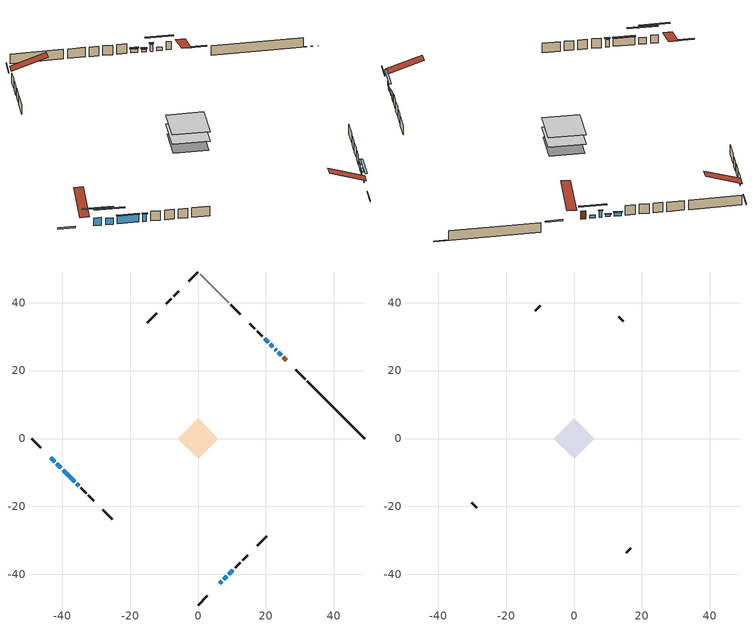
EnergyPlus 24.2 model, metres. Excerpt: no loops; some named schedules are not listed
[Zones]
conditioned space
 floor outside (Floor1 construction): -0.91,0 0,0.91 0.91,0 0,-0.91 z1.65
 floor adiabatic (AdiabaticFloorConstruction): -5.93,0 0,5.93 5.93,0 0,-5.93 z1.65
 floor foundation (Slab1 construction): -5.62,0 0,5.62 5.62,0 0,-5.62 z-0.81
 wall outside (RimJoist1 construction): 0,-49.04 2.77,-46.26 / -49.04,0 -46.26,-2.77 / 0,49.04 -2.77,46.26 / 31.57,17.47 28.8,20.24 z1.65:1.95
 wall outside (AdiabaticWallConstruction 1): 25.96,23.08 25.16,23.87 z1.65:3.68
 wall outside (AdiabaticWallConstruction): 5.61,-43.43 5.74,-43.3 z1.65:2.87; -43.43,-5.61 -42.2,-6.83 z1.65:3.68; 24.51,24.53 23.7,25.34 z1.65:2.46; 6.39,-42.64 6.99,-42.05 z1.65:2.31; -41.55,-7.49 -40.36,-8.67 / 9.09,-39.94 10.3,-38.74 z1.65:3.3; -39.71,-9.33 -36.36,-12.67 z1.65:3.63; 23.04,25.99 22.68,26.36 z1.65:3.38; 22.03,27.01 21.34,27.7 z1.65:2.28; 20.69,28.35 19.61,29.43 z1.65:2.56; 7.64,-41.39 8.44,-40.6 z1.65:2.62; -35.71,-13.33 -35.13,-13.9 z1.65:3.61
 wall outside (Wall1 construction): 10.95,-38.08 12.5,-36.54 / -34.48,-14.56 -32.93,-16.11 / -5.61,43.43 -7.15,41.88 / 18.95,30.09 17.4,31.63 z1.65:4.09
 wall outside (Wall2 construction): 13.15,-35.88 14.67,-34.37 / -32.27,-16.76 -30.76,-18.28 / -7.81,41.23 -9.33,39.71 / 16.75,32.29 15.23,33.8 z1.65:4.09
 wall outside (Wall4 construction): 17.44,-31.59 20.23,-28.81 / -27.98,-21.05 -25.2,-23.84 / -12.1,36.94 -14.88,34.15 / 12.46,36.58 9.67,39.36 z1.65:4.09
 wall foundation (FoundationWall1 construction): 32.23,16.81,-0.81 32.23,16.81,1.65 46.71,2.33,1.65 46.71,2.33,-0.71 49.04,0,-0.71 49.04,0,-0.81
 wall adiabatic (Wall5 construction): 9.02,40.02 0.66,48.38 z1.65:4.09
 window (WindowConstruction 7): 5.61,-43.43 5.74,-43.3 z1.65:2.87
 window (WindowConstruction 8): -43.43,-5.61 -42.21,-6.83 z1.65:3.68
 window (WindowConstruction 9): 24.51,24.53 23.7,25.34 z1.65:2.46
 window (WindowConstruction 10): 6.4,-42.64 6.99,-42.05 z1.65:2.31
 window (WindowConstruction 11): -41.55,-7.49 -40.36,-8.67 z1.65:3.3
 window (WindowConstruction): -39.71,-9.33 -36.36,-12.67 z1.65:3.63
 window (WindowConstruction 1): 23.04,26 22.68,26.36 z1.65:3.38
 window (WindowConstruction 2): 22.02,27.01 21.34,27.69 z1.65:2.28
 window (WindowConstruction 3): 20.68,28.35 19.61,29.43 z1.65:2.56
 window (WindowConstruction 4): 7.65,-41.39 8.44,-40.6 z1.65:2.62
 window (WindowConstruction 5): 9.09,-39.94 10.3,-38.74 z1.65:3.3
 window (WindowConstruction 6): -35.71,-13.33 -35.13,-13.9 z1.65:3.61
 door (Door): 25.96,23.08 25.16,23.87 z1.65:3.68
 ceiling adiabatic (AdiabaticFloorConstruction): 0,-5.93 5.93,0 0,5.93 -5.93,0 z1.65
attic - vented
 floor to conditioned space (Floor2 construction Reversed): -5.93,0 0,5.93 5.93,0 0,-5.93 z4.09
 wall outside (Wall3 construction): 15.33,-33.71 16.79,-32.25 / -30.1,-18.94 -28.64,-20.39 / -9.98,39.05 -11.44,37.59 / 14.57,34.46 13.12,35.92 z1.65:4.09
 roof outside (Roof1 construction): 4.95,-44.08,4.09 -0.82,-38.31,6.81 -2.35,-39.83,6.81 3.43,-45.61,4.09; -44.08,-4.95,4.09 -38.31,0.82,6.81 -39.83,2.35,6.81 -45.61,-3.43,4.09; -4.95,44.08,4.09 0.82,38.31,6.81 2.35,39.83,6.81 -3.43,45.61,4.09; 26.62,22.42,4.09 20.84,16.64,6.81 22.36,15.12,6.81 28.14,20.9,4.09
shading: -40.35,-8.68 -45.28,-3.76 -45.57,-4.05 -40.64,-8.98 z6.3; 21.85,27.18 26.35,22.69 26.64,22.98 22.14,27.47 z5.07; 8.83,-40.2 4.55,-44.49 4.84,-44.78 9.12,-40.49 z4.92; -38.52,-10.52 -43.39,-5.64 -43.68,-5.93 -38.81,-10.81 z5.91; -36.22,-12.81 -39.85,-9.19 -40.14,-9.48 -36.51,-13.1 z3.83; 22.54,26.5 23.18,25.85 23.47,26.14 22.83,26.79 z3.58; 21.2,27.84 22.17,26.87 22.46,27.16 21.49,28.13 z2.48; 19.46,29.57 20.83,28.21 21.12,28.5 19.76,29.86 z2.76; 8.58,-40.46 7.5,-41.53 7.79,-41.82 8.87,-40.75 z2.82; 10.44,-38.6 8.95,-40.09 9.24,-40.38 10.73,-38.89 z3.5; -34.99,-14.05 -35.85,-13.19 -36.14,-13.48 -35.28,-14.34 z3.81
[Building]
Building 1: Terrain=Suburbs
[Site:Location]
Quebec Intl AP_QC: Latitude {deg}=46.8; Longitude {deg}=-71.38; Time Zone {hr}=-5; Elevation {m}=74; Keep Site Location Information=Yes
[Site:GroundTemperature:Shallow]
0.0108218, -2.24938, -2.43038, -1.3578, 2.94801, 7.23376, 10.9493, 13.303, 13.5029, 11.5886, 7.96783, 3.81355
[Site:WaterMainsTemperature]
Calculation Method=Schedule; Temperature Schedule=mains temperature schedule
[Material] Roughness=Rough; Thermal Absorptance=0.9
Name | Thickness {m} | Conductivity {W/m-K} | Density {kg/m3} | Specific Heat {J/kg-K} | Solar Absorptance | Visible Absorptance
asphalt or fiberglass shingles | 0.00635 | 0.162714 | 1121.4 | 1465.45 | 0.4 | 0.4
ceiling loosefill ins | 0.0846667 | 0.0480833 | 16.02 | 1046.75 | 0.7 | 0.7
ceiling stud and cavity | 0.1397 | 0.291678 | 65.682 | 1177.47 | 0.7 | 0.7
concrete 4.0 in. | 0.1016 | 1.803125 | 2242.8 | 837.4 | 0.7 | 0.7
concrete 8.0 in. | 0.2032 | 1.803125 | 2242.8 | 837.4 | 0.7 | 0.7
door material | 0.04445 | 0.053851 | 512.64 | 1214.23 | 0.7 | 0.7
floor covering | 0.0127 | 0.0433444 | 54.468 | 1339.84 | 0.6 | 0.6
floor rigid ins; rim joist rigid ins | 0.103632 | 0.029427 | 32.04 | 1214.23 | 0.7 | 0.7
floor rigid ins 1; wall rigid ins 2 | 0.512978 | 0.029427 | 32.04 | 1214.23 | 0.7 | 0.7
floor stud and cavity | 0.1397 | 0.0982877 | 92.3553 | 1139.71 | 0.7 | 0.7
floor stud and cavity 1 | 0.1397 | 1.75129 | 37.0049 | 1207.88 | 0.7 | 0.7
furniture material conditioned space 1 | 0.1524 | 0.115458 | 640.8 | 1214.23 | 0.6 | 0.6
gypsum board | 0.0127 | 0.160291 | 801 | 837.4 | 0.6 | 0.6
osb sheathing 0.5 in. | 0.0127 | 0.115458 | 512.64 | 1214.23 | 0.7 | 0.7
osb sheathing 0.75 in. | 0.01905 | 0.115458 | 512.64 | 1214.23 | 0.7 | 0.7
osb sheathing 2.0 in. | 0.0508 | 0.115458 | 512.64 | 1214.23 | 0.7 | 0.7
rim joist stud and cavity | 0.0508 | 0.619366 | 125.044 | 1163.47 | 0.6 | 0.6
wall rigid ins | 0.051816 | 0.029427 | 32.04 | 1214.23 | 0.7 | 0.7
wall rigid ins 1 | 0.051816 | 0.029427 | 32.04 | 1214.23 | 0.4 | 0.4
wall stud and cavity | 0.1397 | 0.241155 | 139.0536 | 1170.24 | 0.7 | 0.7
wall stud and cavity 1 | 0.1397 | 0.179501 | 139.0536 | 1170.24 | 0.7 | 0.7
wall stud and cavity 2 | 0.0889 | 6.1454 | 50.32683 | 1063.81 | 0.6 | 0.6
wall stud and cavity 3 | 0.1397 | 0.179822 | 139.0536 | 1170.24 | 0.7 | 0.7
wall stud and cavity 4 | 0.1397 | 0.148423 | 139.0536 | 1170.24 | 0.7 | 0.7
wall stud and cavity 5 | 0.0889 | 0.380278 | 52.3479 | 1209.89 | 0.7 | 0.7
wall stud and cavity 6 | 0.0889 | 0.391764 | 83.0341 | 1211.67 | 0.7 | 0.7
wood siding | 0.0254 | 0.102417 | 544.68 | 1172.36 | 0.4 | 0.4
wood siding 1 | 0.00254 | 0.102417 | 544.68 | 1172.36 | 0.4 | 0.4
wood siding 2; wood siding 3; wood siding 4 | 0.0254 | 0.102417 | 544.68 | 1172.36 | 0.7 | 0.7
[WindowMaterial:SimpleGlazingSystem]
Name | U-Factor {W/m2-K} | Solar Heat Gain Coefficient
WindowMaterial | 1.9203 | 0.41
WindowMaterial 1 | 2.1883 | 0.34
WindowMaterial 10 | 2.18717 | 0.34
WindowMaterial 11 | 1.91803 | 0.41
WindowMaterial 2 | 2.31322 | 0.32
WindowMaterial 3 | 1.81242 | 0.44
WindowMaterial 4 | 2.15139 | 0.36
WindowMaterial 5 | 1.79936 | 0.43
WindowMaterial 6 | 2.04181 | 0.38
WindowMaterial 7 | 2.58746 | 0.29
WindowMaterial 8 | 1.98844 | 0.39
WindowMaterial 9 | 2.04522 | 0.37
[Construction]
AdiabaticFloorConstruction: floor stud and cavity 1, floor rigid ins 1, osb sheathing 0.75 in., floor covering
AdiabaticWallConstruction: wood siding 3, wall rigid ins 2, wall stud and cavity 5, gypsum board
AdiabaticWallConstruction 1: wood siding 4, wall rigid ins 2, wall stud and cavity 5, gypsum board
Door: door material
Floor1 construction: floor stud and cavity, floor rigid ins, osb sheathing 0.75 in., floor covering
Floor2 construction Reversed: gypsum board, ceiling stud and cavity, ceiling loosefill ins
FoundationWall1 construction: concrete 8.0 in.
furniture construction conditioned space 1: furniture material conditioned space 1
PartitionWallConstruction: gypsum board, wall stud and cavity 6, gypsum board
RimJoist1 construction: wood siding 2, rim joist rigid ins, osb sheathing 2.0 in., rim joist stud and cavity
Roof1 construction: asphalt or fiberglass shingles
Slab1 construction: concrete 4.0 in.
Wall1 construction: wood siding, wall rigid ins, osb sheathing 0.5 in., wall stud and cavity, gypsum board
Wall2 construction: wood siding, wall rigid ins, osb sheathing 0.5 in., wall stud and cavity 1, gypsum board
Wall3 construction: wood siding 1, wall stud and cavity 2
Wall4 construction: wood siding, wall rigid ins, osb sheathing 0.5 in., wall stud and cavity 3, gypsum board
Wall5 construction: wall rigid ins 1, osb sheathing 0.5 in., wall stud and cavity 4, gypsum board
WindowConstruction: WindowMaterial
WindowConstruction 1: WindowMaterial 1
WindowConstruction 10: WindowMaterial 10
WindowConstruction 11: WindowMaterial 11
WindowConstruction 2: WindowMaterial 2
WindowConstruction 3: WindowMaterial 3
WindowConstruction 4: WindowMaterial 4
WindowConstruction 5: WindowMaterial 5
WindowConstruction 6: WindowMaterial 6
WindowConstruction 7: WindowMaterial 7
WindowConstruction 8: WindowMaterial 8
WindowConstruction 9: WindowMaterial 9
[Zone] Multiplier=1; Part of Total Floor Area=Yes
Name | Volume {m3}
attic - vented | 31.0856
conditioned space | 340.1
[Space]
Name | Zone | Volume {m3}
attic - vented 1 | attic - vented | 31.0856
conditioned space 1 | conditioned space | 340.1
[ZoneInfiltration:EffectiveLeakageArea]
infil attic - vented 1: Zone or Space=attic - vented 1; Schedule=Always On Discrete; Effective Air Leakage Area {cm2}=2596.8; Stack Coefficient=0.000358898; Wind Coefficient=1.27999e-05
[ZoneMixing]
whole house fan mix: Zone or Space=attic - vented; Schedule=Always On Continuous; Design Flow Rate Calculation Method=Flow/Zone; Design Flow Rate {m3/s}=0; Source Zone or Space=conditioned space
[SurfaceProperty:ExposedFoundationPerimeter]
Slab1: Exposed Perimeter Calculation Method=TotalExposedPerimeter; Total Exposed Perimeter {m}=23.7744
[InternalMass] Zone or ZoneList=conditioned space; Space or SpaceList=conditioned space 1
Name | Construction | Surface Area {m2}
furniture mass conditioned space 1 | furniture construction conditioned space 1 | 54.096
partition wall mass | PartitionWallConstruction | 135.24
[Lights]
interior lighting: Zone or ZoneList or Space or SpaceList=conditioned space 1; Schedule=interior lighting schedule; Design Level Calculation Method=LightingLevel; Lighting Level {W}=343.2; Return Air Fraction=0; Fraction Radiant=0.6; Fraction Visible=0.2; Fraction Replaceable=1
[People]
occupants: Zone or ZoneList or Space or SpaceList=conditioned space 1; Number of People Schedule=occupants schedule; Number of People Calculation Method=People; Number of People=3; Fraction Radiant=0.314171; Sensible Heat Fraction=0.56303; Activity Level Schedule=occupants activity schedule; Carbon Dioxide Generation Rate {m3/s-W}=0; Enable ASHRAE 55 Comfort Warnings=No; Mean Radiant Temperature Calculation Type=EnclosureAveraged
[ElectricEquipment] Zone or ZoneList or Space or SpaceList=conditioned space 1; Design Level Calculation Method=EquipmentLevel
Name | Schedule | Design Level {W} | Fraction Latent | Fraction Radiant | Fraction Lost
clothes dryer | clothes dryer schedule | 140.772 | 0.015 | 0.081 | 0.85
clothes washer | clothes washer schedule | 32.1985 | 0.03 | 0.162 | 0.7
cooking range | cooking range schedule | 208.969 | 0.08 | 0.432 | 0.2
dishwasher | dishwasher schedule | 66.8632 | 0.3 | 0.18 | 0.4
fridge | fridge schedule | 72.9452 | 0 | 0.6 | 0
mech vent bath fan 0 | mech vent bath fan 0 schedule | 50.2 | 0 | 0 | 1
mech vent house fan | mech vent house fan schedule | 19.9167 | 0 | 0 | 0.5
mech vent house fan cfis | mech vent house fan cfis schedule | 0 | 0 | 0 | 0
mech vent range fan 0 | mech vent range fan 0 schedule | 57 | 0 | 0 | 1
misc plug loads | misc plug loads schedule | 494.7 | 0.045 | 0.513 | 0.1
whole house fan | Always On Discrete | 0 | 0 | 0 | 1
[OtherEquipment] Zone or ZoneList or Space or SpaceList=conditioned space 1; Design Level Calculation Method=EquipmentLevel
Name | Fuel Type | Schedule | Design Level {W} | Fraction Latent | Fraction Radiant | Fraction Lost
clothes dryer 1 | Electricity | clothes dryer schedule | 0 | 0.015 | 0.081 | 0.85
cooking range 1 | Electricity | cooking range schedule | 0 | 0.08 | 0.432 | 0.2
general water use latent | None | general water use schedule | 59.3978 | 1 | 0 | 0
general water use sensible | None | general water use schedule | -58.539 | 0 | 0.6 | 0
mech vent house fan latent load | None | Always On Discrete | 0 | 1 | 0 | 0
mech vent house fan sensible load | None | Always On Discrete | 0 | 0 | 0 | 0
water heater energy adjustment1 | Electricity | Always On Discrete | 0.01 | 0 | 0 | 1
[ZoneInfiltration:DesignFlowRate] Zone or ZoneList or Space or SpaceList=conditioned space 1; Schedule=Always On Discrete; Design Flow Rate Calculation Method=Flow/Zone; Design Flow Rate {m3/s}=0
infil flow; natural vent flow; whole house fan flow
[ZoneControl:Thermostat]
conditioned space Thermostat: Zone or ZoneList=conditioned space; Control Type Schedule=conditioned space Thermostat Schedule; Control 1=conditioned space temperature setpoint; Temperature Difference Between Cutout And Setpoint {deltaC}=0
[ThermostatSetpoint:DualSetpoint]
conditioned space temperature setpoint: Heating Setpoint Temperature Schedule=heating setpoint; Cooling Setpoint Temperature Schedule=cooling setpoint
[Zone equipment]
conditioned space: electric baseboard
[Foundation:Kiva]
Foundation Kiva 1: Initial Indoor Air Temperature {C}=18; Wall Height Above Grade {m}=1.64891; Wall Depth Below Slab {m}=0.2032
[Foundation:Kiva:Settings]
Soil Conductivity {W/m-K}=0.849921; Soil Density {kg/m3}=1842.3; Soil Specific Heat {J/kg-K}=418.7; Ground Solar Absorptivity=0.9; Ground Thermal Absorptivity=0.9; Ground Surface Roughness {m}=0.03; Far-Field Width {m}=40; Deep-Ground Boundary Condition=ZeroFlux; Deep-Ground Depth {m}=40; Minimum Cell Dimension {m}=0.2; Maximum Cell Growth Coefficient=3; Simulation Timestep=Timestep
[Exterior:Lights]
exterior lighting: Schedule=exterior lighting schedule; Design Level {W}=75.6
[EnergyManagementSystem:Sensor] Output:Variable or Output:Meter Index Key=conditioned space
Name | Output:Variable or Output:Meter
conditioned_space_clg_unmet_s | Zone Cooling Setpoint Not Met Time
conditioned_space_htg_unmet_s | Zone Heating Setpoint Not Met Time
fridge_tin_s; tin_s; tin_s_1 | Zone Mean Air Temperature
tout_s | Zone Outdoor Air Drybulb Temperature
win_s | Zone Air Humidity Ratio
[Schedule:Constant]
Name | Hourly Value
Always On Continuous; mech vent house fan schedule; mech vent house fan cfis schedule; Always On Discrete | 1
occupants activity schedule | 117.228
fridge schedule | 0
[Schedule:Week:Daily]
interior lighting schedule Week Rule - Jan1-Jan27: interior lighting schedule day, interior lighting schedule day, interior lighting schedule day, interior lighting schedule day, interior lighting schedule day, interior lighting schedule day, interior lighting schedule day, interior lighting schedule default day, interior lighting schedule default day, interior lighting schedule default day, interior lighting schedule default day, interior lighting schedule default day
interior lighting schedule Week Rule - Jan28-Feb3: interior lighting schedule day, interior lighting schedule day, interior lighting schedule day, interior lighting schedule day, interior lighting schedule day 1, interior lighting schedule day 1, interior lighting schedule day 1, interior lighting schedule default day, interior lighting schedule default day, interior lighting schedule default day, interior lighting schedule default day, interior lighting schedule default day
interior lighting schedule Week Rule - Feb4-Feb24: interior lighting schedule day 1, interior lighting schedule day 1, interior lighting schedule day 1, interior lighting schedule day 1, interior lighting schedule day 1, interior lighting schedule day 1, interior lighting schedule day 1, interior lighting schedule default day, interior lighting schedule default day, interior lighting schedule default day, interior lighting schedule default day, interior lighting schedule default day
interior lighting schedule Week Rule - Feb25-Mar3: interior lighting schedule day 1, interior lighting schedule day 1, interior lighting schedule day 1, interior lighting schedule day 1, interior lighting schedule day 2, interior lighting schedule day 2, interior lighting schedule day 2, interior lighting schedule default day, interior lighting schedule default day, interior lighting schedule default day, interior lighting schedule default day, interior lighting schedule default day
interior lighting schedule Week Rule - Mar4-Mar31: interior lighting schedule day 2, interior lighting schedule day 2, interior lighting schedule day 2, interior lighting schedule day 2, interior lighting schedule day 2, interior lighting schedule day 2, interior lighting schedule day 2, interior lighting schedule default day, interior lighting schedule default day, interior lighting schedule default day, interior lighting schedule default day, interior lighting schedule default day
interior lighting schedule Week Rule - Apr1-Apr28: interior lighting schedule day 3, interior lighting schedule day 3, interior lighting schedule day 3, interior lighting schedule day 3, interior lighting schedule day 3, interior lighting schedule day 3, interior lighting schedule day 3, interior lighting schedule default day, interior lighting schedule default day, interior lighting schedule default day, interior lighting schedule default day, interior lighting schedule default day
interior lighting schedule Week Rule - Apr29-May5: interior lighting schedule day 3, interior lighting schedule day 3, interior lighting schedule day 4, interior lighting schedule day 4, interior lighting schedule day 4, interior lighting schedule day 4, interior lighting schedule day 4, interior lighting schedule default day, interior lighting schedule default day, interior lighting schedule default day, interior lighting schedule default day, interior lighting schedule default day
interior lighting schedule Week Rule - May6-May26: interior lighting schedule day 4, interior lighting schedule day 4, interior lighting schedule day 4, interior lighting schedule day 4, interior lighting schedule day 4, interior lighting schedule day 4, interior lighting schedule day 4, interior lighting schedule default day, interior lighting schedule default day, interior lighting schedule default day, interior lighting schedule default day, interior lighting schedule default day
interior lighting schedule Week Rule - May27-Jun2: interior lighting schedule day 4, interior lighting schedule day 4, interior lighting schedule day 4, interior lighting schedule day 4, interior lighting schedule day 4, interior lighting schedule day 5, interior lighting schedule day 5, interior lighting schedule default day, interior lighting schedule default day, interior lighting schedule default day, interior lighting schedule default day, interior lighting schedule default day
interior lighting schedule Week Rule - Jun3-Jun30: interior lighting schedule day 5, interior lighting schedule day 5, interior lighting schedule day 5, interior lighting schedule day 5, interior lighting schedule day 5, interior lighting schedule day 5, interior lighting schedule day 5, interior lighting schedule default day, interior lighting schedule default day, interior lighting schedule default day, interior lighting schedule default day, interior lighting schedule default day
interior lighting schedule Week Rule - Jul1-Jul28: interior lighting schedule day 6, interior lighting schedule day 6, interior lighting schedule day 6, interior lighting schedule day 6, interior lighting schedule day 6, interior lighting schedule day 6, interior lighting schedule day 6, interior lighting schedule default day, interior lighting schedule default day, interior lighting schedule default day, interior lighting schedule default day, interior lighting schedule default day
interior lighting schedule Week Rule - Jul29-Aug4: interior lighting schedule day 6, interior lighting schedule day 6, interior lighting schedule day 6, interior lighting schedule day 7, interior lighting schedule day 7, interior lighting schedule day 7, interior lighting schedule day 7, interior lighting schedule default day, interior lighting schedule default day, interior lighting schedule default day, interior lighting schedule default day, interior lighting schedule default day
interior lighting schedule Week Rule - Aug5-Aug25: interior lighting schedule day 7, interior lighting schedule day 7, interior lighting schedule day 7, interior lighting schedule day 7, interior lighting schedule day 7, interior lighting schedule day 7, interior lighting schedule day 7, interior lighting schedule default day, interior lighting schedule default day, interior lighting schedule default day, interior lighting schedule default day, interior lighting schedule default day
interior lighting schedule Week Rule - Aug26-Sep1: interior lighting schedule day 7, interior lighting schedule day 7, interior lighting schedule day 7, interior lighting schedule day 7, interior lighting schedule day 7, interior lighting schedule day 7, interior lighting schedule day 8, interior lighting schedule default day, interior lighting schedule default day, interior lighting schedule default day, interior lighting schedule default day, interior lighting schedule default day
interior lighting schedule Week Rule - Sep2-Sep29: interior lighting schedule day 8, interior lighting schedule day 8, interior lighting schedule day 8, interior lighting schedule day 8, interior lighting schedule day 8, interior lighting schedule day 8, interior lighting schedule day 8, interior lighting schedule default day, interior lighting schedule default day, interior lighting schedule default day, interior lighting schedule default day, interior lighting schedule default day
interior lighting schedule Week Rule - Sep30-Oct6: interior lighting schedule day 8, interior lighting schedule day 9, interior lighting schedule day 9, interior lighting schedule day 9, interior lighting schedule day 9, interior lighting schedule day 9, interior lighting schedule day 9, interior lighting schedule default day, interior lighting schedule default day, interior lighting schedule default day, interior lighting schedule default day, interior lighting schedule default day
interior lighting schedule Week Rule - Oct7-Oct27: interior lighting schedule day 9, interior lighting schedule day 9, interior lighting schedule day 9, interior lighting schedule day 9, interior lighting schedule day 9, interior lighting schedule day 9, interior lighting schedule day 9, interior lighting schedule default day, interior lighting schedule default day, interior lighting schedule default day, interior lighting schedule default day, interior lighting schedule default day
interior lighting schedule Week Rule - Oct28-Nov3: interior lighting schedule day 9, interior lighting schedule day 9, interior lighting schedule day 9, interior lighting schedule day 9, interior lighting schedule day 10, interior lighting schedule day 10, interior lighting schedule day 10, interior lighting schedule default day, interior lighting schedule default day, interior lighting schedule default day, interior lighting schedule default day, interior lighting schedule default day
interior lighting schedule Week Rule - Nov4-Nov24: interior lighting schedule day 10, interior lighting schedule day 10, interior lighting schedule day 10, interior lighting schedule day 10, interior lighting schedule day 10, interior lighting schedule day 10, interior lighting schedule day 10, interior lighting schedule default day, interior lighting schedule default day, interior lighting schedule default day, interior lighting schedule default day, interior lighting schedule default day
interior lighting schedule Week Rule - Nov25-Dec1: interior lighting schedule day 10, interior lighting schedule day 10, interior lighting schedule day 10, interior lighting schedule day 10, interior lighting schedule day 10, interior lighting schedule day 10, interior lighting schedule day 11, interior lighting schedule default day, interior lighting schedule default day, interior lighting schedule default day, interior lighting schedule default day, interior lighting schedule default day
interior lighting schedule Week Rule - Dec2-Dec31: interior lighting schedule day 11, interior lighting schedule day 11, interior lighting schedule day 11, interior lighting schedule day 11, interior lighting schedule day 11, interior lighting schedule day 11, interior lighting schedule day 11, interior lighting schedule default day, interior lighting schedule default day, interior lighting schedule default day, interior lighting schedule default day, interior lighting schedule default day
occupants schedule Week Rule - Jan1-Dec31: occupants schedule day, occupants schedule day, occupants schedule day, occupants schedule day, occupants schedule day, occupants schedule day, occupants schedule day, occupants schedule default day, occupants schedule default day, occupants schedule default day, occupants schedule default day, occupants schedule default day
clothes dryer schedule Week Rule - Jan1-Dec31: clothes dryer schedule day, clothes dryer schedule day, clothes dryer schedule day, clothes dryer schedule day, clothes dryer schedule day, clothes dryer schedule day, clothes dryer schedule day, clothes dryer schedule default day, clothes dryer schedule default day, clothes dryer schedule default day, clothes dryer schedule default day, clothes dryer schedule default day
clothes washer schedule Week Rule - Jan1-Dec31: clothes washer schedule day, clothes washer schedule day, clothes washer schedule day, clothes washer schedule day, clothes washer schedule day, clothes washer schedule day, clothes washer schedule day, clothes washer schedule default day, clothes washer schedule default day, clothes washer schedule default day, clothes washer schedule default day, clothes washer schedule default day
cooking range schedule Week Rule - Jan1-Dec31: cooking range schedule day, cooking range schedule day, cooking range schedule day, cooking range schedule day, cooking range schedule day, cooking range schedule day, cooking range schedule day, cooking range schedule default day, cooking range schedule default day, cooking range schedule default day, cooking range schedule default day, cooking range schedule default day
dishwasher schedule Week Rule - Jan1-Dec31: dishwasher schedule day, dishwasher schedule day, dishwasher schedule day, dishwasher schedule day, dishwasher schedule day, dishwasher schedule day, dishwasher schedule day, dishwasher schedule default day, dishwasher schedule default day, dishwasher schedule default day, dishwasher schedule default day, dishwasher schedule default day
mech vent bath fan 0 schedule Week Rule - Jan1-Dec31: mech vent bath fan 0 schedule day, mech vent bath fan 0 schedule day, mech vent bath fan 0 schedule day, mech vent bath fan 0 schedule day, mech vent bath fan 0 schedule day, mech vent bath fan 0 schedule day, mech vent bath fan 0 schedule day, mech vent bath fan 0 schedule default day, mech vent bath fan 0 schedule default day, mech vent bath fan 0 schedule default day, mech vent bath fan 0 schedule default day, mech vent bath fan 0 schedule default day
mech vent range fan 0 schedule Week Rule - Jan1-Dec31: mech vent range fan 0 schedule day, mech vent range fan 0 schedule day, mech vent range fan 0 schedule day, mech vent range fan 0 schedule day, mech vent range fan 0 schedule day, mech vent range fan 0 schedule day, mech vent range fan 0 schedule day, mech vent range fan 0 schedule default day, mech vent range fan 0 schedule default day, mech vent range fan 0 schedule default day, mech vent range fan 0 schedule default day, mech vent range fan 0 schedule default day
misc plug loads schedule Week Rule - Jan1-Dec31: misc plug loads schedule day, misc plug loads schedule day, misc plug loads schedule day, misc plug loads schedule day, misc plug loads schedule day, misc plug loads schedule day, misc plug loads schedule day, misc plug loads schedule default day, misc plug loads schedule default day, misc plug loads schedule default day, misc plug loads schedule default day, misc plug loads schedule default day
general water use schedule Week Rule - Jan1-Dec31: general water use schedule day, general water use schedule day, general water use schedule day, general water use schedule day, general water use schedule day, general water use schedule day, general water use schedule day, general water use schedule default day, general water use schedule default day, general water use schedule default day, general water use schedule default day, general water use schedule default day
exterior lighting schedule Week Rule - Jan1-Jan27: exterior lighting schedule day, exterior lighting schedule day, exterior lighting schedule day, exterior lighting schedule day, exterior lighting schedule day, exterior lighting schedule day, exterior lighting schedule day, exterior lighting schedule default day, exterior lighting schedule default day, exterior lighting schedule default day, exterior lighting schedule default day, exterior lighting schedule default day
exterior lighting schedule Week Rule - Jan28-Feb3: exterior lighting schedule day, exterior lighting schedule day, exterior lighting schedule day, exterior lighting schedule day, exterior lighting schedule day 1, exterior lighting schedule day 1, exterior lighting schedule day 1, exterior lighting schedule default day, exterior lighting schedule default day, exterior lighting schedule default day, exterior lighting schedule default day, exterior lighting schedule default day
exterior lighting schedule Week Rule - Feb4-Feb24: exterior lighting schedule day 1, exterior lighting schedule day 1, exterior lighting schedule day 1, exterior lighting schedule day 1, exterior lighting schedule day 1, exterior lighting schedule day 1, exterior lighting schedule day 1, exterior lighting schedule default day, exterior lighting schedule default day, exterior lighting schedule default day, exterior lighting schedule default day, exterior lighting schedule default day
exterior lighting schedule Week Rule - Feb25-Mar3: exterior lighting schedule day 1, exterior lighting schedule day 1, exterior lighting schedule day 1, exterior lighting schedule day 1, exterior lighting schedule day 2, exterior lighting schedule day 2, exterior lighting schedule day 2, exterior lighting schedule default day, exterior lighting schedule default day, exterior lighting schedule default day, exterior lighting schedule default day, exterior lighting schedule default day
exterior lighting schedule Week Rule - Mar4-Mar31: exterior lighting schedule day 2, exterior lighting schedule day 2, exterior lighting schedule day 2, exterior lighting schedule day 2, exterior lighting schedule day 2, exterior lighting schedule day 2, exterior lighting schedule day 2, exterior lighting schedule default day, exterior lighting schedule default day, exterior lighting schedule default day, exterior lighting schedule default day, exterior lighting schedule default day
exterior lighting schedule Week Rule - Apr1-Apr28: exterior lighting schedule day 3, exterior lighting schedule day 3, exterior lighting schedule day 3, exterior lighting schedule day 3, exterior lighting schedule day 3, exterior lighting schedule day 3, exterior lighting schedule day 3, exterior lighting schedule default day, exterior lighting schedule default day, exterior lighting schedule default day, exterior lighting schedule default day, exterior lighting schedule default day
exterior lighting schedule Week Rule - Apr29-May5: exterior lighting schedule day 3, exterior lighting schedule day 3, exterior lighting schedule day 4, exterior lighting schedule day 4, exterior lighting schedule day 4, exterior lighting schedule day 4, exterior lighting schedule day 4, exterior lighting schedule default day, exterior lighting schedule default day, exterior lighting schedule default day, exterior lighting schedule default day, exterior lighting schedule default day
exterior lighting schedule Week Rule - May6-May26: exterior lighting schedule day 4, exterior lighting schedule day 4, exterior lighting schedule day 4, exterior lighting schedule day 4, exterior lighting schedule day 4, exterior lighting schedule day 4, exterior lighting schedule day 4, exterior lighting schedule default day, exterior lighting schedule default day, exterior lighting schedule default day, exterior lighting schedule default day, exterior lighting schedule default day
exterior lighting schedule Week Rule - May27-Jun2: exterior lighting schedule day 4, exterior lighting schedule day 4, exterior lighting schedule day 4, exterior lighting schedule day 4, exterior lighting schedule day 4, exterior lighting schedule day 5, exterior lighting schedule day 5, exterior lighting schedule default day, exterior lighting schedule default day, exterior lighting schedule default day, exterior lighting schedule default day, exterior lighting schedule default day
exterior lighting schedule Week Rule - Jun3-Jun30: exterior lighting schedule day 5, exterior lighting schedule day 5, exterior lighting schedule day 5, exterior lighting schedule day 5, exterior lighting schedule day 5, exterior lighting schedule day 5, exterior lighting schedule day 5, exterior lighting schedule default day, exterior lighting schedule default day, exterior lighting schedule default day, exterior lighting schedule default day, exterior lighting schedule default day
exterior lighting schedule Week Rule - Jul1-Jul28: exterior lighting schedule day 6, exterior lighting schedule day 6, exterior lighting schedule day 6, exterior lighting schedule day 6, exterior lighting schedule day 6, exterior lighting schedule day 6, exterior lighting schedule day 6, exterior lighting schedule default day, exterior lighting schedule default day, exterior lighting schedule default day, exterior lighting schedule default day, exterior lighting schedule default day
exterior lighting schedule Week Rule - Jul29-Aug4: exterior lighting schedule day 6, exterior lighting schedule day 6, exterior lighting schedule day 6, exterior lighting schedule day 7, exterior lighting schedule day 7, exterior lighting schedule day 7, exterior lighting schedule day 7, exterior lighting schedule default day, exterior lighting schedule default day, exterior lighting schedule default day, exterior lighting schedule default day, exterior lighting schedule default day
exterior lighting schedule Week Rule - Aug5-Aug25: exterior lighting schedule day 7, exterior lighting schedule day 7, exterior lighting schedule day 7, exterior lighting schedule day 7, exterior lighting schedule day 7, exterior lighting schedule day 7, exterior lighting schedule day 7, exterior lighting schedule default day, exterior lighting schedule default day, exterior lighting schedule default day, exterior lighting schedule default day, exterior lighting schedule default day
[Schedule:Year]
interior lighting schedule: interior lighting schedule Week Rule - Jan1-Jan27, 1, 1, 1, 27, interior lighting schedule Week Rule - Jan28-Feb3, 1, 28, 2, 3, interior lighting schedule Week Rule - Feb4-Feb24, 2, 4, 2, 24, interior lighting schedule Week Rule - Feb25-Mar3, 2, 25, 3, 3, interior lighting schedule Week Rule - Mar4-Mar31, 3, 4, 3, 31, interior lighting schedule Week Rule - Apr1-Apr28, 4, 1, 4, 28, interior lighting schedule Week Rule - Apr29-May5, 4, 29, 5, 5, interior lighting schedule Week Rule - May6-May26, 5, 6, 5, 26, interior lighting schedule Week Rule - May27-Jun2, 5, 27, 6, 2, interior lighting schedule Week Rule - Jun3-Jun30, 6, 3, 6, 30, interior lighting schedule Week Rule - Jul1-Jul28, 7, 1, 7, 28, interior lighting schedule Week Rule - Jul29-Aug4, 7, 29, 8, 4, interior lighting schedule Week Rule - Aug5-Aug25, 8, 5, 8, 25, interior lighting schedule Week Rule - Aug26-Sep1, 8, 26, 9, 1, interior lighting schedule Week Rule - Sep2-Sep29, 9, 2, 9, 29, interior lighting schedule Week Rule - Sep30-Oct6, 9, 30, 10, 6, interior lighting schedule Week Rule - Oct7-Oct27, 10, 7, 10, 27, interior lighting schedule Week Rule - Oct28-Nov3, 10, 28, 11, 3, interior lighting schedule Week Rule - Nov4-Nov24, 11, 4, 11, 24, interior lighting schedule Week Rule - Nov25-Dec1, 11, 25, 12, 1, interior lighting schedule Week Rule - Dec2-Dec31, 12, 2, 12, 31
occupants schedule: occupants schedule Week Rule - Jan1-Dec31, 1, 1, 12, 31
clothes dryer schedule: clothes dryer schedule Week Rule - Jan1-Dec31, 1, 1, 12, 31
clothes washer schedule: clothes washer schedule Week Rule - Jan1-Dec31, 1, 1, 12, 31
cooking range schedule: cooking range schedule Week Rule - Jan1-Dec31, 1, 1, 12, 31
dishwasher schedule: dishwasher schedule Week Rule - Jan1-Dec31, 1, 1, 12, 31
mech vent bath fan 0 schedule: mech vent bath fan 0 schedule Week Rule - Jan1-Dec31, 1, 1, 12, 31
mech vent range fan 0 schedule: mech vent range fan 0 schedule Week Rule - Jan1-Dec31, 1, 1, 12, 31
misc plug loads schedule: misc plug loads schedule Week Rule - Jan1-Dec31, 1, 1, 12, 31
general water use schedule: general water use schedule Week Rule - Jan1-Dec31, 1, 1, 12, 31
exterior lighting schedule: exterior lighting schedule Week Rule - Jan1-Jan27, 1, 1, 1, 27, exterior lighting schedule Week Rule - Jan28-Feb3, 1, 28, 2, 3, exterior lighting schedule Week Rule - Feb4-Feb24, 2, 4, 2, 24, exterior lighting schedule Week Rule - Feb25-Mar3, 2, 25, 3, 3, exterior lighting schedule Week Rule - Mar4-Mar31, 3, 4, 3, 31, exterior lighting schedule Week Rule - Apr1-Apr28, 4, 1, 4, 28, exterior lighting schedule Week Rule - Apr29-May5, 4, 29, 5, 5, exterior lighting schedule Week Rule - May6-May26, 5, 6, 5, 26, exterior lighting schedule Week Rule - May27-Jun2, 5, 27, 6, 2, exterior lighting schedule Week Rule - Jun3-Jun30, 6, 3, 6, 30, exterior lighting schedule Week Rule - Jul1-Jul28, 7, 1, 7, 28, exterior lighting schedule Week Rule - Jul29-Aug4, 7, 29, 8, 4, exterior lighting schedule Week Rule - Aug5-Aug25, 8, 5, 8, 25, exterior lighting schedule Week Rule - Aug26-Sep1, 8, 26, 9, 1, exterior lighting schedule Week Rule - Sep2-Sep29, 9, 2, 9, 29, exterior lighting schedule Week Rule - Sep30-Oct6, 9, 30, 10, 6, exterior lighting schedule Week Rule - Oct7-Oct27, 10, 7, 10, 27, exterior lighting schedule Week Rule - Oct28-Nov3, 10, 28, 11, 3, exterior lighting schedule Week Rule - Nov4-Nov24, 11, 4, 11, 24, exterior lighting schedule Week Rule - Nov25-Dec1, 11, 25, 12, 1, exterior lighting schedule Week Rule - Dec2-Dec31, 12, 2, 12, 31
[Schedule:Compact]
conditioned space Thermostat Schedule: Through: 12/31, For: AllDays, Until: 24:00, 4
mains temperature schedule: Through: 01/01, For: AllDays, Until: 24:00, 5.175, Through: 01/02, For: AllDays, Until: 24:00, 5.10167, Through: 01/03, For: AllDays, Until: 24:00, 5.02889, Through: 01/04, For: AllDays, Until: 24:00, 4.95778, Through: 01/05, For: AllDays, Until: 24:00, 4.88778, Through: 01/06, For: AllDays, Until: 24:00, 4.81833, Through: 01/07, For: AllDays, Until: 24:00, 4.75056, Through: 01/08, For: AllDays, Until: 24:00, 4.68389, Through: 01/09, For: AllDays, Until: 24:00, 4.61833, Through: 01/10, For: AllDays, Until: 24:00, 4.55389, Through: 01/11, For: AllDays, Until: 24:00, 4.49056, Through: 01/12, For: AllDays, Until: 24:00, 4.42889, Through: 01/13, For: AllDays, Until: 24:00, 4.36778, Through: 01/14, For: AllDays, Until: 24:00, 4.30889, Through: 01/15, For: AllDays, Until: 24:00, 4.25056, Through: 01/16, For: AllDays, Until: 24:00, 4.19389, Through: 01/17, For: AllDays, Until: 24:00, 4.13833, Through: 01/18, For: AllDays, Until: 24:00, 4.08444, Through: 01/19, For: AllDays, Until: 24:00, 4.03167, Through: 01/20, For: AllDays, Until: 24:00, 3.98056, Through: 01/21, For: AllDays, Until: 24:00, 3.93056, Through: 01/22, For: AllDays, Until: 24:00, 3.88222, Through: 01/23, For: AllDays, Until: 24:00, 3.835, Through: 01/24, For: AllDays, Until: 24:00, 3.78944, Through: 01/25, For: AllDays, Until: 24:00, 3.74556, Through: 01/26, For: AllDays, Until: 24:00, 3.70278, Through: 01/27, For: AllDays, Until: 24:00, 3.66167, Through: 01/28, For: AllDays, Until: 24:00, 3.62167, Through: 01/29, For: AllDays, Until: 24:00, 3.58389, Through: 01/30, For: AllDays, Until: 24:00, 3.54722, Through: 01/31, For: AllDays, Until: 24:00, 3.51167, Through: 02/01, For: AllDays, Until: 24:00, 3.47833, Through: 02/02, For: AllDays, Until: 24:00, 3.44611, Through: 02/03, For: AllDays, Until: 24:00, 3.41556, Through: 02/04, For: AllDays, Until: 24:00, 3.38667, Through: 02/05, For: AllDays, Until: 24:00, 3.35944, Through: 02/06, For: AllDays, Until: 24:00, 3.33389, Through: 02/07, For: AllDays, Until: 24:00, 3.30944, Through: 02/08, For: AllDays, Until: 24:00, 3.28667, Through: 02/09, For: AllDays, Until: 24:00, 3.26611, Through: 02/10, For: AllDays, Until: 24:00, 3.24667, Through: 02/11, For: AllDays, Until: 24:00, 3.22889, Through: 02/12, For: AllDays, Until: 24:00, 3.21278, Through: 02/13, For: AllDays, Until: 24:00, 3.19833, Through: 02/14, For: AllDays, Until: 24:00, 3.18556, Through: 02/15, For: AllDays, Until: 24:00, 3.17389, Through: 02/16, For: AllDays, Until: 24:00, 3.16444, Through: 02/17, For: AllDays, Until: 24:00, 3.15667, Through: 02/18, For: AllDays, Until: 24:00, 3.15056, Through: 02/19, For: AllDays, Until: 24:00, 3.14556, Through: 02/20, For: AllDays, Until: 24:00, 3.14278, Through: 02/21, For: AllDays, Until: 24:00, 3.14111, Through: 02/22, For: AllDays, Until: 24:00, 3.14167, Through: 02/23, For: AllDays, Until: 24:00, 3.14333, Through: 02/24, For: AllDays, Until: 24:00, 3.14722, Through: 02/25, For: AllDays, Until: 24:00, 3.15222, Through: 02/26, For: AllDays, Until: 24:00, 3.15944, Through: 02/27, For: AllDays, Until: 24:00, 3.16778, Through: 02/28, For: AllDays, Until: 24:00, 3.17778, Through: 03/01, For: AllDays, Until: 24:00, 3.18944, Through: 03/02, For: AllDays, Until: 24:00, 3.20333, Through: 03/03, For: AllDays, Until: 24:00, 3.21833, Through: 03/04, For: AllDays, Until: 24:00, 3.235, Through: 03/05, For: AllDays, Until: 24:00, 3.25333, Through: 03/06, For: AllDays, Until: 24:00, 3.27333, Through: 03/07, For: AllDays, Until: 24:00, 3.29444, Through: 03/08, For: AllDays, Until: 24:00, 3.31778, Through: 03/09, For: AllDays, Until: 24:00, 3.34222, Through: 03/10, For: AllDays, Until: 24:00, 3.36889, Through: 03/11, For: AllDays, Until: 24:00, 3.39667, Through: 03/12, For: AllDays, Until: 24:00, 3.42611, Through: 03/13, For: AllDays, Until: 24:00, 3.45722, Through: 03/14, For: AllDays, Until: 24:00, 3.49, Through: 03/15, For: AllDays, Until: 24:00, 3.52389, Through: 03/16, For: AllDays, Until: 24:00, 3.55944, Through: 03/17, For: AllDays, Until: 24:00, 3.59667, Through: 03/18, For: AllDays, Until: 24:00, 3.63556, Through: 03/19, For: AllDays, Until: 24:00, 3.67556, Through: 03/20, For: AllDays, Until: 24:00, 3.71722, Through: 03/21, For: AllDays, Until: 24:00, 3.76056, Through: 03/22, For: AllDays, Until: 24:00, 3.80556, Through: 03/23, For: AllDays, Until: 24:00, 3.85111, Through: 03/24, For: AllDays, Until: 24:00, 3.89889, Through: 03/25, For: AllDays, Until: 24:00, 3.94778, Through: 03/26, For: AllDays, Until: 24:00, 3.99833, Through: 03/27, For: AllDays, Until: 24:00, 4.05, Through: 03/28, For: AllDays, Until: 24:00, 4.10333, Through: 03/29, For: AllDays, Until: 24:00, 4.15778, Through: 03/30, For: AllDays, Until: 24:00, 4.21333, Through: 03/31, For: AllDays, Until: 24:00, 4.27056, Through: 04/01, For: AllDays, Until: 24:00, 4.32944, Through: 04/02, For: AllDays, Until: 24:00, 4.38889, Through: 04/03, For: AllDays, Until: 24:00, 4.45, Through: 04/04, For: AllDays, Until: 24:00, 4.51222, Through: 04/05, For: AllDays, Until: 24:00, 4.57611, Through: 04/06, For: AllDays, Until: 24:00, 4.64056, Through: 04/07, For: AllDays, Until: 24:00, 4.70667, Through: 04/08, For: AllDays, Until: 24:00, 4.77389, Through: 04/09, For: AllDays, Until: 24:00, 4.84222, Through: 04/10, For: AllDays, Until: 24:00, 4.91167, Through: 04/11, For: AllDays, Until: 24:00, 4.98278, Through: 04/12, For: AllDays, Until: 24:00, 5.05444, Through: 04/13, For: AllDays, Until: 24:00, 5.12722, Through: 04/14, For: AllDays, Until: 24:00, 5.20111, Through: 04/15, For: AllDays, Until: 24:00, 5.27611, Through: 04/16, For: AllDays, Until: 24:00, 5.35167, Through: 04/17, For: AllDays, Until: 24:00, 5.42889, Through: 04/18, For: AllDays, Until: 24:00, 5.50667, Through: 04/19, For: AllDays, Until: 24:00, 5.58556, Through: 04/20, For: AllDays, Until: 24:00, 5.665, Through: 04/21, For: AllDays, Until: 24:00, 5.74611, Through: 04/22, For: AllDays, Until: 24:00, 5.82722, Through: 04/23, For: AllDays, Until: 24:00, 5.91, Through: 04/24, For: AllDays, Until: 24:00, 5.99278, Through: 04/25, For: AllDays, Until: 24:00, 6.07722, Through: 04/26, For: AllDays, Until: 24:00, 6.16167, Through: 04/27, For: AllDays, Until: 24:00, 6.24722, Through: 04/28, For: AllDays, Until: 24:00, 6.33389, Through: 04/29, For: AllDays, Until: 24:00, 6.42056, Through: 04/30, For: AllDays, Until: 24:00, 6.50833, Through: 05/01, For: AllDays, Until: 24:00, 6.59667, Through: 05/02, For: AllDays, Until: 24:00, 6.68556, Through: 05/03, For: AllDays, Until: 24:00, 6.775, Through: 05/04, For: AllDays, Until: 24:00, 6.86556, Through: 05/05, For: AllDays, Until: 24:00, 6.95611, Through: 05/06, For: AllDays, Until: 24:00, 7.04722, Through: 05/07, For: AllDays, Until: 24:00, 7.13889, Through: 05/08, For: AllDays, Until: 24:00, 7.23111, Through: 05/09, For: AllDays, Until: 24:00, 7.32333, Through: 05/10, For: AllDays, Until: 24:00, 7.41667, Through: 05/11, For: AllDays, Until: 24:00, 7.51, Through: 05/12, For: AllDays, Until: 24:00, 7.60389, Through: 05/13, For: AllDays, Until: 24:00, 7.69778, Through: 05/14, For: AllDays, Until: 24:00, 7.79222, Through: 05/15, For: AllDays, Until: 24:00, 7.88667, Through: 05/16, For: AllDays, Until: 24:00, 7.98167, Through: 05/17, For: AllDays, Until: 24:00, 8.07667, Through: 05/18, For: AllDays, Until: 24:00, 8.17167, Through: 05/19, For: AllDays, Until: 24:00, 8.26722, Through: 05/20, For: AllDays, Until: 24:00, 8.36278, Through: 05/21, For: AllDays, Until: 24:00, 8.45833, Through: 05/22, For: AllDays, Until: 24:00, 8.55444, Through: 05/23, For: AllDays, Until: 24:00, 8.65, Through: 05/24, For: AllDays, Until: 24:00, 8.74611, Through: 05/25, For: AllDays, Until: 24:00, 8.84167, Through: 05/26, For: AllDays, Until: 24:00, 8.93722, Through: 05/27, For: AllDays, Until: 24:00, 9.03333, Through: 05/28, For: AllDays, Until: 24:00, 9.12889, Through: 05/29, For: AllDays, Until: 24:00, 9.22389, Through: 05/30, For: AllDays, Until: 24:00, 9.31944, Through: 05/31, For: AllDays, Until: 24:00, 9.41444, Through: 06/01, For: AllDays, Until: 24:00, 9.50944, Through: 06/02, For: AllDays, Until: 24:00, 9.60389, Through: 06/03, For: AllDays, Until: 24:00, 9.69833, Through: 06/04, For: AllDays, Until: 24:00, 9.79278, Through: 06/05, For: AllDays, Until: 24:00, 9.88667, Through: 06/06, For: AllDays, Until: 24:00, 9.98, Through: 06/07, For: AllDays, Until: 24:00, 10.0728, Through: 06/08, For: AllDays, Until: 24:00, 10.1656, Through: 06/09, For: AllDays, Until: 24:00, 10.2578, Through: 06/10, For: AllDays, Until: 24:00, 10.3494, Through: 06/11, For: AllDays, Until: 24:00, 10.4411, Through: 06/12, For: AllDays, Until: 24:00, 10.5317, Through: 06/13, For: AllDays, Until: 24:00, 10.6222, Through: 06/14, For: AllDays, Until: 24:00, 10.7117, Through: 06/15, For: AllDays, Until: 24:00, 10.8006, Through: 06/16, For: AllDays, Until: 24:00, 10.8889, Through: 06/17, For: AllDays, Until: 24:00, 10.9772, Through: 06/18, For: AllDays, Until: 24:00, 11.0639, Through: 06/19, For: AllDays, Until: 24:00, 11.1506, Through: 06/20, For: AllDays, Until: 24:00, 11.2361, Through: 06/21, For: AllDays, Until: 24:00, 11.3211, Through: 06/22, For: AllDays, Until: 24:00, 11.4056, Through: 06/23, For: AllDays, Until: 24:00, 11.4889, Through: 06/24, For: AllDays, Until: 24:00, 11.5711, Through: 06/25, For: AllDays, Until: 24:00, 11.6533, Through: 06/26, For: AllDays, Until: 24:00, 11.7339, Through: 06/27, For: AllDays, Until: 24:00, 11.8139, Through: 06/28, For: AllDays, Until: 24:00, 11.8928, Through: 06/29, For: AllDays, Until: 24:00, 11.9711, Through: 06/30, For: AllDays, Until: 24:00, 12.0483, Through: 07/01, For: AllDays, Until: 24:00, 12.1244, Through: 07/02, For: AllDays, Until: 24:00, 12.1994, Through: 07/03, For: AllDays, Until: 24:00, 12.2733, Through: 07/04, For: AllDays, Until: 24:00, 12.3467, Through: 07/05, For: AllDays, Until: 24:00, 12.4183, Through: 07/06, For: AllDays, Until: 24:00, 12.4894, Through: 07/07, For: AllDays, Until: 24:00, 12.5589, Through: 07/08, For: AllDays, Until: 24:00, 12.6278, Through: 07/09, For: AllDays, Until: 24:00, 12.695, Through: 07/10, For: AllDays, Until: 24:00, 12.7617, Through: 07/11, For: AllDays, Until: 24:00, 12.8267, Through: 07/12, For: AllDays, Until: 24:00, 12.8906, Through: 07/13, For: AllDays, Until: 24:00, 12.9528, Through: 07/14, For: AllDays, Until: 24:00, 13.0144, Through: 07/15, For: AllDays, Until: 24:00, 13.0744, Through: 07/16, For: AllDays, Until: 24:00, 13.1333, Through: 07/17, For: AllDays, Until: 24:00, 13.1906, Through: 07/18, For: AllDays, Until: 24:00, 13.2467, Through: 07/19, For: AllDays, Until: 24:00, 13.3017, Through: 07/20, For: AllDays, Until: 24:00, 13.355, Through: 07/21, For: AllDays, Until: 24:00, 13.4072, Through: 07/22, For: AllDays, Until: 24:00, 13.4578, Through: 07/23, For: AllDays, Until: 24:00, 13.5067, Through: 07/24, For: AllDays, Until: 24:00, 13.5544, Through: 07/25, For: AllDays, Until: 24:00, 13.6011, Through: 07/26, For: AllDays, Until: 24:00, 13.6461, Through: 07/27, For: AllDays, Until: 24:00, 13.6894, Through: 07/28, For: AllDays, Until: 24:00, 13.7317, Through: 07/29, For: AllDays, Until: 24:00, 13.7722, Through: 07/30, For: AllDays, Until: 24:00, 13.8111, Through: 07/31, For: AllDays, Until: 24:00, 13.8489, Through: 08/01, For: AllDays, Until: 24:00, 13.8844, Through: 08/02, For: AllDays, Until: 24:00, 13.9189, Through: 08/03, For: AllDays, Until: 24:00, 13.9522, Through: 08/04, For: AllDays, Until: 24:00, 13.9833, Through: 08/05, For: AllDays, Until: 24:00, 14.0133, Through: 08/06, For: AllDays, Until: 24:00, 14.0411, Through: 08/07, For: AllDays, Until: 24:00, 14.0678, Through: 08/08, For: AllDays, Until: 24:00, 14.0933, Through: 08/09, For: AllDays, Until: 24:00, 14.1167, Through: 08/10, For: AllDays, Until: 24:00, 14.1383, Through: 08/11, For: AllDays, Until: 24:00, 14.1589, Through: 08/12, For: AllDays, Until: 24:00, 14.1772, Through: 08/13, For: AllDays, Until: 24:00, 14.1944, Through: 08/14, For: AllDays, Until: 24:00, 14.21, Through: 08/15, For: AllDays, Until: 24:00, 14.2233, Through: 08/16, For: AllDays, Until: 24:00, 14.2356, Through: 08/17, For: AllDays, Until: 24:00, 14.2461, Through: 08/18, For: AllDays, Until: 24:00, 14.255, Through: 08/19, For: AllDays, Until: 24:00, 14.2622, Through: 08/20, For: AllDays, Until: 24:00, 14.2678, Through: 08/21, For: AllDays, Until: 24:00, 14.2717, Through: 08/22, For: AllDays, Until: 24:00, 14.2739, Through: 08/23, For: AllDays, Until: 24:00, 14.2744, Through: 08/24, For: AllDays, Until: 24:00, 14.2733, Through: 08/25, For: AllDays, Until: 24:00, 14.2711, Through: 08/26, For: AllDays, Until: 24:00, 14.2667, Through: 08/27, For: AllDays, Until: 24:00, 14.2606, Through: 08/28, For: AllDays, Until: 24:00, 14.2528, Through: 08/29, For: AllDays, Until: 24:00, 14.2439, Through: 08/30, For: AllDays, Until: 24:00, 14.2328, Through: 08/31, For: AllDays, Until: 24:00, 14.2206, Through: 09/01, For: AllDays, Until: 24:00, 14.2061, Through: 09/02, For: AllDays, Until: 24:00, 14.1906, Through: 09/03, For: AllDays, Until: 24:00, 14.1728, Through: 09/04, For: AllDays, Until: 24:00, 14.1539, Through: 09/05, For: AllDays, Until: 24:00, 14.1333, Through: 09/06, For: AllDays, Until: 24:00, 14.1111, Through: 09/07, For: AllDays, Until: 24:00, 14.0872, Through: 09/08, For: AllDays, Until: 24:00, 14.0617, Through: 09/09, For: AllDays, Until: 24:00, 14.035, Through: 09/10, For: AllDays, Until: 24:00, 14.0061, Through: 09/11, For: AllDays, Until: 24:00, 13.9761, Through: 09/12, For: AllDays, Until: 24:00, 13.9444, Through: 09/13, For: AllDays, Until: 24:00, 13.9111, Through: 09/14, For: AllDays, Until: 24:00, 13.8761, Through: 09/15, For: AllDays, Until: 24:00, 13.84, Through: 09/16, For: AllDays, Until: 24:00, 13.8022, Through: 09/17, For: AllDays, Until: 24:00, 13.7628, Through: 09/18, For: AllDays, Until: 24:00, 13.7217, Through: 09/19, For: AllDays, Until: 24:00, 13.6794, Through: 09/20, For: AllDays, Until: 24:00, 13.6356, Through: 09/21, For: AllDays, Until: 24:00, 13.59, Through: 09/22, For: AllDays, Until: 24:00, 13.5433, Through: 09/23, For: AllDays, Until: 24:00, 13.4956, Through: 09/24, For: AllDays, Until: 24:00, 13.4456, Through: 09/25, For: AllDays, Until: 24:00, 13.395, Through: 09/26, For: AllDays, Until: 24:00, 13.3422, Through: 09/27, For: AllDays, Until: 24:00, 13.2883, Through: 09/28, For: AllDays, Until: 24:00, 13.2333, Through: 09/29, For: AllDays, Until: 24:00, 13.1772, Through: 09/30, For: AllDays, Until: 24:00, 13.1194, Through: 10/01, For: AllDays, Until: 24:00, 13.06, Through: 10/02, For: AllDays, Until: 24:00, 13, Through: 10/03, For: AllDays, Until: 24:00, 12.9383, Through: 10/04, For: AllDays, Until: 24:00, 12.8756, Through: 10/05, For: AllDays, Until: 24:00, 12.8111, Through: 10/06, For: AllDays, Until: 24:00, 12.7456, Through: 10/07, For: AllDays, Until: 24:00, 12.6794, Through: 10/08, For: AllDays, Until: 24:00, 12.6117, Through: 10/09, For: AllDays, Until: 24:00, 12.5428, Through: 10/10, For: AllDays, Until: 24:00, 12.4728, Through: 10/11, For: AllDays, Until: 24:00, 12.4017, Through: 10/12, For: AllDays, Until: 24:00, 12.3294, Through: 10/13, For: AllDays, Until: 24:00, 12.2561, Through: 10/14, For: AllDays, Until: 24:00, 12.1817, Through: 10/15, For: AllDays, Until: 24:00, 12.1061, Through: 10/16, For: AllDays, Until: 24:00, 12.03, Through: 10/17, For: AllDays, Until: 24:00, 11.9528, Through: 10/18, For: AllDays, Until: 24:00, 11.8744, Through: 10/19, For: AllDays, Until: 24:00, 11.795, Through: 10/20, For: AllDays, Until: 24:00, 11.715, Through: 10/21, For: AllDays, Until: 24:00, 11.6339, Through: 10/22, For: AllDays, Until: 24:00, 11.5517, Through: 10/23, For: AllDays, Until: 24:00, 11.4689, Through: 10/24, For: AllDays, Until: 24:00, 11.3856, Through: 10/25, For: AllDays, Until: 24:00, 11.3011, Through: 10/26, For: AllDays, Until: 24:00, 11.2161, Through: 10/27, For: AllDays, Until: 24:00, 11.13, Through: 10/28, For: AllDays, Until: 24:00, 11.0433, Through: 10/29, For: AllDays, Until: 24:00, 10.9561, Through: 10/30, For: AllDays, Until: 24:00, 10.8683, Through: 10/31, For: AllDays, Until: 24:00, 10.7794, Through: 11/01, For: AllDays, Until: 24:00, 10.6906, Through: 11/02, For: AllDays, Until: 24:00, 10.6006, Through: 11/03, For: AllDays, Until: 24:00, 10.51, Through: 11/04, For: AllDays, Until: 24:00, 10.4194, Through: 11/05, For: AllDays, Until: 24:00, 10.3278, Through: 11/06, For: AllDays, Until: 24:00, 10.2361, Through: 11/07, For: AllDays, Until: 24:00, 10.1439, Through: 11/08, For: AllDays, Until: 24:00, 10.0511, Through: 11/09, For: AllDays, Until: 24:00, 9.95778, Through: 11/10, For: AllDays, Until: 24:00, 9.86444, Through: 11/11, For: AllDays, Until: 24:00, 9.77056, Through: 11/12, For: AllDays, Until: 24:00, 9.67611, Through: 11/13, For: AllDays, Until: 24:00, 9.58167, Through: 11/14, For: AllDays, Until: 24:00, 9.48722, Through: 11/15, For: AllDays, Until: 24:00, 9.39222, Through: 11/16, For: AllDays, Until: 24:00, 9.29667, Through: 11/17, For: AllDays, Until: 24:00, 9.20167, Through: 11/18, For: AllDays, Until: 24:00, 9.10611, Through: 11/19, For: AllDays, Until: 24:00, 9.01056, Through: 11/20, For: AllDays, Until: 24:00, 8.915, Through: 11/21, For: AllDays, Until: 24:00, 8.81889, Through: 11/22, For: AllDays, Until: 24:00, 8.72333, Through: 11/23, For: AllDays, Until: 24:00, 8.62722, Through: 11/24, For: AllDays, Until: 24:00, 8.53167, Through: 11/25, For: AllDays, Until: 24:00, 8.43611, Through: 11/26, For: AllDays, Until: 24:00, 8.34, Through: 11/27, For: AllDays, Until: 24:00, 8.245, Through: 11/28, For: AllDays, Until: 24:00, 8.14944, Through: 11/29, For: AllDays, Until: 24:00, 8.05389, Through: 11/30, For: AllDays, Until: 24:00, 7.95889, Through: 12/01, For: AllDays, Until: 24:00, 7.86444, Through: 12/02, For: AllDays, Until: 24:00, 7.76944, Through: 12/03, For: AllDays, Until: 24:00, 7.67556, Through: 12/04, For: AllDays, Until: 24:00, 7.58167, Through: 12/05, For: AllDays, Until: 24:00, 7.48778, Through: 12/06, For: AllDays, Until: 24:00, 7.39444, Through: 12/07, For: AllDays, Until: 24:00, 7.30167, Through: 12/08, For: AllDays, Until: 24:00, 7.20889, Through: 12/09, For: AllDays, Until: 24:00, 7.11722, Through: 12/10, For: AllDays, Until: 24:00, 7.02556, Through: 12/11, For: AllDays, Until: 24:00, 6.93444, Through: 12/12, For: AllDays, Until: 24:00, 6.84389, Through: 12/13, For: AllDays, Until: 24:00, 6.75389, Through: 12/14, For: AllDays, Until: 24:00, 6.66444, Through: 12/15, For: AllDays, Until: 24:00, 6.57556, Through: 12/16, For: AllDays, Until: 24:00, 6.48778, Through: 12/17, For: AllDays, Until: 24:00, 6.4, Through: 12/18, For: AllDays, Until: 24:00, 6.31333, Through: 12/19, For: AllDays, Until: 24:00, 6.22722, Through: 12/20, For: AllDays, Until: 24:00, 6.14167, Through: 12/21, For: AllDays, Until: 24:00, 6.05722, Through: 12/22, For: AllDays, Until: 24:00, 5.97333, Through: 12/23, For: AllDays, Until: 24:00, 5.89, Through: 12/24, For: AllDays, Until: 24:00, 5.80778, Through: 12/25, For: AllDays, Until: 24:00, 5.72667, Through: 12/26, For: AllDays, Until: 24:00, 5.64611, Through: 12/27, For: AllDays, Until: 24:00, 5.56667, Through: 12/28, For: AllDays, Until: 24:00, 5.48833, Through: 12/29, For: AllDays, Until: 24:00, 5.41056, Through: 12/30, For: AllDays, Until: 24:00, 5.33389, Through: 12/31, For: AllDays, Until: 24:00, 5.25778
